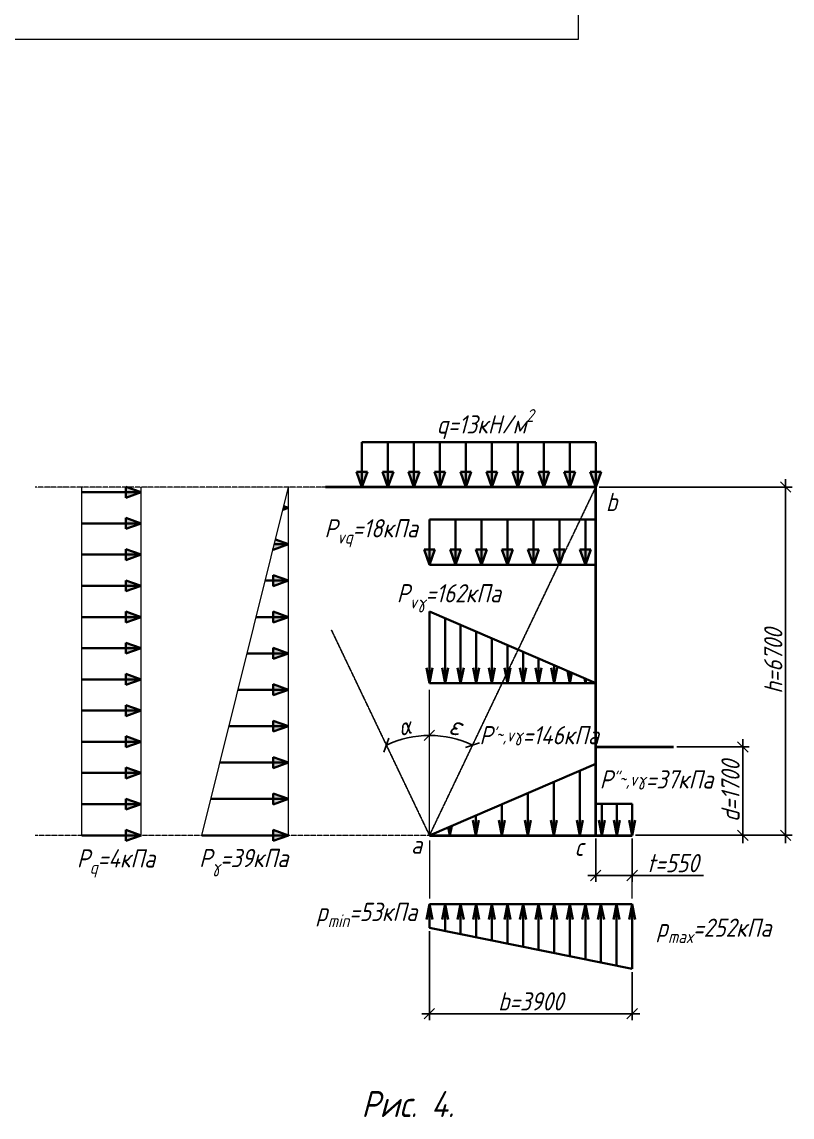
# Model space of a CAD drawing. Header units: millimetres. Extents: x -1004 to 900128, y -352756 to 107728.
# Drawn here: x 50529 to 65350, y -542 to 20527 of the extents above; entities that cross this region are included whole.
import ezdxf

# ---------------------------------------------------------------- set-up
doc = ezdxf.new("R2010")
doc.units = ezdxf.units.MM
doc.linetypes.add('ACAD_ISO02W100', pattern=[15, 12, -3])
doc.linetypes.add('ACAD_ISO04W100', pattern=[30, 24, -3, 0, -3])
for name, color, linetype, lineweight in [('axles', 152, 'ACAD_ISO04W100', 20), ('basic', 95, 'Continuous', 30), ('hatch', 117, 'ACAD_ISO02W100', 25), ('size', 45, 'Continuous', 20), ('text', 13, 'Continuous', 20), ('thick', 42, 'Continuous', 35), ('thin', 153, 'Continuous', 18)]:
    doc.layers.add(name, color=color, linetype=linetype, lineweight=lineweight)
doc.styles.add('Structures', font='isocpeur.ttf', dxfattribs={"width": 0.85, "oblique": 15})
doc.styles.add('structures 5', font='isocpeur.ttf', dxfattribs={"width": 0.85, "oblique": 15, "height": 5})
doc.dimstyles.new('structures 3.5', dxfattribs={"dimtxt": 3.5, "dimasz": 2, "dimexe": 1.25, "dimexo": 0.625, "dimtad": 1, "dimtxsty": 'Structures', "dimblk": 'OBLIQUE', "dimcen": 2.5, "dimdle": 1.5, "dimadec": 0, "dimazin": 0, "dimtfac": 1, "dimtmove": 0, "dimatfit": 3, "dimfxl": 1, "dimarcsym": 0})

# ---------------------------------------------------------------- blocks, each defined once
blk = doc.blocks.new('_Oblique')
at = {"color": 0, "linetype": 'ByBlock', "lineweight": -2}
blk.add_line((-0.5, -0.5), (0.5, 0.5), dxfattribs=at)
blk = doc.blocks.new('*D45')
at = {"layer": 'Defpoints', "color": 0, "transparency": 16777216}
for p in [(63067, 6579), (62272, 4879), (64402, 4879)]:
    blk.add_point(p, dxfattribs=at)
at = {"layer": 'size', "color": 0, "lineweight": -2, "transparency": 16777216}
for p, q in [((63130, 6579), (64527, 6579)), ((64402, 6729), (64402, 4729)), ((62335, 4879), (64527, 4879))]:
    blk.add_line(p, q, dxfattribs=at)
at = {"layer": 'size', "color": 0, "lineweight": -2, "transparency": 16777216, "xscale": 200, "yscale": 200, "zscale": 200}
for p, rotation in [((64402, 6579), 90), ((64402, 4879), 270)]:
    blk.add_blockref('_Oblique', p, dxfattribs=dict(at, rotation=rotation))
at = {"layer": 'size', "color": 0, "transparency": 16777216, "insert": (64165, 5729), "char_height": 350, "attachment_point": 5, "rotation": 90, "style": 'Structures'}
blk.add_mtext('d=1700', dxfattribs=at)
blk = doc.blocks.new('*D46')
at = {"layer": 'Defpoints', "color": 0, "transparency": 16777216}
for p in [(61572, 4879), (62272, 4879), (62272, 4106)]:
    blk.add_point(p, dxfattribs=at)
at = {"layer": 'size', "color": 0, "lineweight": -2, "transparency": 16777216}
for p, q in [((61572, 4816), (61572, 3981)), ((62272, 4816), (62272, 3981)), ((61422, 4106), (62272, 4106)), ((62272, 4106), (63643, 4106))]:
    blk.add_line(p, q, dxfattribs=at)
at = {"layer": 'size', "color": 0, "lineweight": -2, "transparency": 16777216, "xscale": 200, "yscale": 200, "zscale": 200, "rotation": 180}
blk.add_blockref('_Oblique', (61572, 4106), dxfattribs=at)
at = {"layer": 'size', "color": 0, "lineweight": -2, "transparency": 16777216, "xscale": 200, "yscale": 200, "zscale": 200}
blk.add_blockref('_Oblique', (62272, 4106), dxfattribs=at)
at = {"layer": 'size', "color": 0, "transparency": 16777216, "insert": (63057, 4344), "char_height": 350, "attachment_point": 5, "style": 'Structures'}
blk.add_mtext('t=550', dxfattribs=at)
blk = doc.blocks.new('*D47')
at = {"layer": 'Defpoints', "color": 0, "transparency": 16777216}
for p in [(61572, 11579), (65225, 11579), (62272, 4879)]:
    blk.add_point(p, dxfattribs=at)
at = {"layer": 'size', "color": 0, "lineweight": -2, "transparency": 16777216}
for p, q in [((65225, 4729), (65225, 11729)), ((61635, 11579), (65350, 11579)), ((62335, 4879), (65350, 4879))]:
    blk.add_line(p, q, dxfattribs=at)
at = {"layer": 'size', "color": 0, "lineweight": -2, "transparency": 16777216, "xscale": 200, "yscale": 200, "zscale": 200}
for p, rotation in [((65225, 11579), 90), ((65225, 4879), 270)]:
    blk.add_blockref('_Oblique', p, dxfattribs=dict(at, rotation=rotation))
at = {"layer": 'size', "color": 0, "transparency": 16777216, "insert": (64988, 8229), "char_height": 350, "attachment_point": 5, "rotation": 90, "style": 'Structures'}
blk.add_mtext('h=6700', dxfattribs=at)
blk = doc.blocks.new('*D48')
at = {"layer": 'Defpoints', "color": 0, "transparency": 16777216}
for p in [(61572, 11579), (58372, 7680), (58656, 6779), (58372, 4879), (58372, 4879)]:
    blk.add_point(p, dxfattribs=at)
at = {"layer": 'size', "color": 0, "lineweight": -2, "transparency": 16777216}
blk.add_arc((58372, 4879), 1922, 64.4703, 90, dxfattribs=at)
at = {"layer": 'size', "color": 0, "lineweight": -2, "transparency": 16777216, "xscale": 200, "yscale": 200, "zscale": 200}
for p, rotation in [((58372, 6800), 179.9999999999999), ((59200, 6613), 334.4703020094669)]:
    blk.add_blockref('_Oblique', p, dxfattribs=dict(at, rotation=rotation))
at = {"layer": 'size', "color": 0, "transparency": 16777216, "insert": (58875, 6993), "char_height": 350, "attachment_point": 5, "rotation": 346.6245, "style": 'Structures'}
blk.add_mtext('{\\H1.08333x;ε}', dxfattribs=at)
blk = doc.blocks.new('*D49')
at = {"layer": 'Defpoints', "color": 0, "transparency": 16777216}
for p in [(55172, 11579), (58372, 11329), (58088, 6779), (58372, 4879), (58372, 4879)]:
    blk.add_point(p, dxfattribs=at)
at = {"layer": 'size', "color": 0, "lineweight": -2, "transparency": 16777216}
blk.add_arc((58372, 4879), 1922, 90, 115.5297, dxfattribs=at)
at = {"layer": 'size', "color": 0, "lineweight": -2, "transparency": 16777216, "xscale": 200, "yscale": 200, "zscale": 200, "rotation": 205.5296979905331}
blk.add_blockref('_Oblique', (57544, 6613), dxfattribs=at)
at = {"layer": 'size', "color": 0, "lineweight": -2, "transparency": 16777216, "xscale": 200, "yscale": 200, "zscale": 200}
blk.add_blockref('_Oblique', (58372, 6800), dxfattribs=at)
at = {"layer": 'size', "color": 0, "transparency": 16777216, "insert": (57897, 6977), "char_height": 350, "width": 756.43, "attachment_point": 5, "rotation": 12.7648, "style": 'Structures'}
blk.add_mtext('{\\H0.95833x;α}', dxfattribs=at)
blk = doc.blocks.new('*D50')
at = {"layer": 'Defpoints', "color": 0, "transparency": 16777216}
for p in [(58372, 3099), (62272, 2310), (62272, 1447)]:
    blk.add_point(p, dxfattribs=at)
at = {"layer": 'size', "color": 0, "lineweight": -2, "transparency": 16777216}
for p, q in [((58372, 3037), (58372, 1322)), ((62272, 2247), (62272, 1322)), ((58222, 1447), (62422, 1447))]:
    blk.add_line(p, q, dxfattribs=at)
at = {"layer": 'size', "color": 0, "lineweight": -2, "transparency": 16777216, "xscale": 200, "yscale": 200, "zscale": 200, "rotation": 180}
blk.add_blockref('_Oblique', (58372, 1447), dxfattribs=at)
at = {"layer": 'size', "color": 0, "lineweight": -2, "transparency": 16777216, "xscale": 200, "yscale": 200, "zscale": 200}
blk.add_blockref('_Oblique', (62272, 1447), dxfattribs=at)
at = {"layer": 'size', "color": 0, "transparency": 16777216, "insert": (60322, 1684), "char_height": 350, "attachment_point": 5, "style": 'Structures'}
blk.add_mtext('b=3900', dxfattribs=at)

msp = doc.modelspace()

# ---------------------------------------------------------------- hatches: boundary and pattern name
at = {"layer": 'basic'}
h = msp.add_hatch(color=256, dxfattribs=at)
h.dxf.hatch_style = 1
h.paths.add_polyline_path([(56967.156, 11873.209), (57072.081, 11578.552), (57072.081, 11873.209)])
h.paths.add_polyline_path([(57072.081, 11873.209), (57072.081, 11578.552), (57177.006, 11873.209)])
h = msp.add_hatch(color=256, dxfattribs=at)
h.dxf.hatch_style = 1
h.paths.add_polyline_path([(57467.156, 11873.209), (57572.081, 11578.552), (57572.081, 11873.209)])
h.paths.add_polyline_path([(57572.081, 11873.209), (57572.081, 11578.552), (57677.006, 11873.209)])
h = msp.add_hatch(color=256, dxfattribs=at)
h.dxf.hatch_style = 1
h.paths.add_polyline_path([(57967.156, 11873.209), (58072.081, 11578.552), (58072.081, 11873.209)])
h.paths.add_polyline_path([(58072.081, 11873.209), (58072.081, 11578.552), (58177.006, 11873.209)])
h = msp.add_hatch(color=256, dxfattribs=at)
h.dxf.hatch_style = 1
h.paths.add_polyline_path([(58467.156, 11873.209), (58572.081, 11578.552), (58572.081, 11873.209)])
h.paths.add_polyline_path([(58572.081, 11873.209), (58572.081, 11578.552), (58677.006, 11873.209)])
h = msp.add_hatch(color=256, dxfattribs=at)
h.dxf.hatch_style = 1
h.paths.add_polyline_path([(58967.156, 11873.209), (59072.081, 11578.552), (59072.081, 11873.209)])
h.paths.add_polyline_path([(59072.081, 11873.209), (59072.081, 11578.552), (59177.006, 11873.209)])
h = msp.add_hatch(color=256, dxfattribs=at)
h.dxf.hatch_style = 1
h.paths.add_polyline_path([(59467.156, 11873.209), (59572.081, 11578.552), (59572.081, 11873.209)])
h.paths.add_polyline_path([(59572.081, 11873.209), (59572.081, 11578.552), (59677.006, 11873.209)])
h = msp.add_hatch(color=256, dxfattribs=at)
h.dxf.hatch_style = 1
h.paths.add_polyline_path([(59967.156, 11873.209), (60072.081, 11578.552), (60072.081, 11873.209)])
h.paths.add_polyline_path([(60072.081, 11873.209), (60072.081, 11578.552), (60177.006, 11873.209)])
h = msp.add_hatch(color=256, dxfattribs=at)
h.dxf.hatch_style = 1
h.paths.add_polyline_path([(60467.156, 11873.209), (60572.081, 11578.552), (60572.081, 11873.209)])
h.paths.add_polyline_path([(60572.081, 11873.209), (60572.081, 11578.552), (60677.006, 11873.209)])
h = msp.add_hatch(color=256, dxfattribs=at)
h.dxf.hatch_style = 1
h.paths.add_polyline_path([(60967.156, 11873.209), (61072.081, 11578.552), (61072.081, 11873.209)])
h.paths.add_polyline_path([(61072.081, 11873.209), (61072.081, 11578.552), (61177.006, 11873.209)])
h = msp.add_hatch(color=256, dxfattribs=at)
h.dxf.hatch_style = 1
h.paths.add_polyline_path([(61467.156, 11873.209), (61572.081, 11578.552), (61572.081, 11873.209)])
h.paths.add_polyline_path([(61572.081, 11873.209), (61572.081, 11578.552), (61677.006, 11873.209)])
h = msp.add_hatch(color=256, dxfattribs=at)
h.dxf.hatch_style = 1
h.paths.add_polyline_path([(52527.1, 11583.477), (52821.756, 11478.552), (52527.1, 11478.552)])
h.paths.add_polyline_path([(52527.1, 11478.552), (52821.756, 11478.552), (52527.1, 11373.627)])
h = msp.add_hatch(color=256, dxfattribs=at)
h.dxf.hatch_style = 1
h.paths.add_polyline_path([(55565.753, 11211.038), (55557.689, 11178.552), (55656.982, 11178.552)])
h.paths.add_polyline_path([(55656.982, 11178.552), (55557.689, 11178.552), (55548.061, 11139.766)])
h.paths.add_polyline_path([(55656.982, 10478.552), (55383.927, 10478.552), (55371.924, 10430.199), (55396.959, 10385.96)])
h.paths.add_polyline_path([(55406.103, 10567.889), (55383.927, 10478.552), (55656.982, 10478.552)])
h.paths.add_polyline_path([(55371.924, 10430.199), (55362.325, 10391.532), (55362.325, 10373.627), (55396.959, 10385.96)])
h = msp.add_hatch(color=256, dxfattribs=at)
h.dxf.hatch_style = 1
h.paths.add_polyline_path([(52527.1, 10983.477), (52821.756, 10878.552), (52527.1, 10878.552)])
h.paths.add_polyline_path([(52527.1, 10878.552), (52821.756, 10878.552), (52527.1, 10773.627)])
h = msp.add_hatch(color=256, dxfattribs=at)
h.dxf.hatch_style = 1
h.paths.add_polyline_path([(52527.1, 10383.477), (52821.756, 10278.552), (52527.1, 10278.552)])
h.paths.add_polyline_path([(52527.1, 10278.552), (52821.756, 10278.552), (52527.1, 10173.627)])
h = msp.add_hatch(color=256, dxfattribs=at)
h.dxf.hatch_style = 1
h.paths.add_polyline_path([(58267.156, 10379.755), (58372.081, 10085.099), (58372.081, 10379.755)])
h.paths.add_polyline_path([(58372.081, 10379.755), (58372.081, 10085.099), (58477.006, 10379.755)])
h = msp.add_hatch(color=256, dxfattribs=at)
h.dxf.hatch_style = 1
h.paths.add_polyline_path([(58767.156, 10379.755), (58872.081, 10085.099), (58872.081, 10379.755)])
h.paths.add_polyline_path([(58872.081, 10379.755), (58872.081, 10085.099), (58977.006, 10379.755)])
h = msp.add_hatch(color=256, dxfattribs=at)
h.dxf.hatch_style = 1
h.paths.add_polyline_path([(59267.156, 10379.755), (59372.081, 10085.099), (59372.081, 10379.755)])
h.paths.add_polyline_path([(59372.081, 10379.755), (59372.081, 10085.099), (59477.006, 10379.755)])
h = msp.add_hatch(color=256, dxfattribs=at)
h.dxf.hatch_style = 1
h.paths.add_polyline_path([(59767.156, 10379.755), (59872.081, 10085.099), (59872.081, 10379.755)])
h.paths.add_polyline_path([(59872.081, 10379.755), (59872.081, 10085.099), (59977.006, 10379.755)])
h = msp.add_hatch(color=256, dxfattribs=at)
h.dxf.hatch_style = 1
h.paths.add_polyline_path([(60267.156, 10379.755), (60372.081, 10085.099), (60372.081, 10379.755)])
h.paths.add_polyline_path([(60372.081, 10379.755), (60372.081, 10085.099), (60477.006, 10379.755)])
h = msp.add_hatch(color=256, dxfattribs=at)
h.dxf.hatch_style = 1
h.paths.add_polyline_path([(60767.156, 10379.755), (60872.081, 10085.099), (60872.081, 10379.755)])
h.paths.add_polyline_path([(60872.081, 10379.755), (60872.081, 10085.099), (60977.006, 10379.755)])
h = msp.add_hatch(color=256, dxfattribs=at)
h.dxf.hatch_style = 1
h.paths.add_polyline_path([(61267.156, 10379.755), (61372.081, 10085.099), (61372.081, 10379.755)])
h.paths.add_polyline_path([(61372.081, 10379.755), (61372.081, 10085.099), (61477.006, 10379.755)])
h = msp.add_hatch(color=256, dxfattribs=at)
h.dxf.hatch_style = 1
h.paths.add_polyline_path([(52527.1, 9783.477), (52821.756, 9678.552), (52527.1, 9678.552)])
h.paths.add_polyline_path([(52527.1, 9678.552), (52821.756, 9678.552), (52527.1, 9573.627)])
h = msp.add_hatch(color=256, dxfattribs=at)
h.dxf.hatch_style = 1
h.paths.add_polyline_path([(55362.325, 9883.477), (55656.982, 9778.552), (55362.325, 9778.552)])
h.paths.add_polyline_path([(55362.325, 9778.552), (55656.982, 9778.552), (55362.325, 9673.627)])
h = msp.add_hatch(color=256, dxfattribs=at)
h.dxf.hatch_style = 1
h.paths.add_polyline_path([(52527.1, 9183.477), (52821.756, 9078.552), (52527.1, 9078.552)])
h.paths.add_polyline_path([(52527.1, 9078.552), (52821.756, 9078.552), (52527.1, 8973.627)])
h = msp.add_hatch(color=256, dxfattribs=at)
h.dxf.hatch_style = 1
h.paths.add_polyline_path([(55362.325, 9183.477), (55656.982, 9078.552), (55362.325, 9078.552)])
h.paths.add_polyline_path([(55362.325, 9078.552), (55656.982, 9078.552), (55362.325, 8973.627)])
h = msp.add_hatch(color=256, dxfattribs=at)
h.dxf.hatch_style = 1
h.paths.add_polyline_path([(52527.1, 8583.477), (52821.756, 8478.552), (52527.1, 8478.552)])
h.paths.add_polyline_path([(52527.1, 8478.552), (52821.756, 8478.552), (52527.1, 8373.627)])
h = msp.add_hatch(color=256, dxfattribs=at)
h.dxf.hatch_style = 1
h.paths.add_polyline_path([(55362.325, 8483.477), (55656.982, 8378.552), (55362.325, 8378.552)])
h.paths.add_polyline_path([(55362.325, 8378.552), (55656.982, 8378.552), (55362.325, 8273.627)])
h = msp.add_hatch(color=256, dxfattribs=at)
h.dxf.hatch_style = 1
h.paths.add_polyline_path([(58313.349, 8102.389), (58372.081, 8102.389), (58372.081, 7807.732)])
h.paths.add_polyline_path([(58372.081, 8102.389), (58430.813, 8102.389), (58372.081, 7807.732)])
h = msp.add_hatch(color=256, dxfattribs=at)
h.dxf.hatch_style = 1
h.paths.add_polyline_path([(58613.349, 8102.389), (58672.081, 8102.389), (58672.081, 7807.732)])
h.paths.add_polyline_path([(58672.081, 8102.389), (58730.813, 8102.389), (58672.081, 7807.732)])
h = msp.add_hatch(color=256, dxfattribs=at)
h.dxf.hatch_style = 1
h.paths.add_polyline_path([(58913.349, 8102.389), (58972.081, 8102.389), (58972.081, 7807.732)])
h.paths.add_polyline_path([(58972.081, 8102.389), (59030.813, 8102.389), (58972.081, 7807.732)])
h = msp.add_hatch(color=256, dxfattribs=at)
h.dxf.hatch_style = 1
h.paths.add_polyline_path([(59213.349, 8102.389), (59272.081, 8102.389), (59272.081, 7807.732)])
h.paths.add_polyline_path([(59272.081, 8102.389), (59330.813, 8102.389), (59272.081, 7807.732)])
h = msp.add_hatch(color=256, dxfattribs=at)
h.dxf.hatch_style = 1
h.paths.add_polyline_path([(59513.349, 8102.389), (59572.081, 8102.389), (59572.081, 7807.732)])
h.paths.add_polyline_path([(59572.081, 8102.389), (59630.813, 8102.389), (59572.081, 7807.732)])
h = msp.add_hatch(color=256, dxfattribs=at)
h.dxf.hatch_style = 1
h.paths.add_polyline_path([(59813.349, 8102.389), (59872.081, 8102.389), (59872.081, 7807.732)])
h.paths.add_polyline_path([(59872.081, 8102.389), (59930.813, 8102.389), (59872.081, 7807.732)])
h = msp.add_hatch(color=256, dxfattribs=at)
h.dxf.hatch_style = 1
h.paths.add_polyline_path([(60113.349, 8102.389), (60172.081, 8102.389), (60172.081, 7807.732)])
h.paths.add_polyline_path([(60172.081, 8102.389), (60230.813, 8102.389), (60172.081, 7807.732)])
h = msp.add_hatch(color=256, dxfattribs=at)
h.dxf.hatch_style = 1
h.paths.add_polyline_path([(60413.349, 8102.389), (60472.081, 8102.389), (60472.081, 7807.732)])
h.paths.add_polyline_path([(60472.081, 8102.389), (60530.813, 8102.389), (60472.081, 7807.732)])
h = msp.add_hatch(color=256, dxfattribs=at)
h.dxf.hatch_style = 1
h.paths.add_polyline_path([(60713.349, 8102.389), (60772.081, 8102.389), (60772.081, 7807.732)])
h.paths.add_polyline_path([(60772.081, 8102.389), (60830.813, 8102.389), (60772.081, 7807.732)])
h = msp.add_hatch(color=256, dxfattribs=at)
h.dxf.hatch_style = 1
h.paths.add_polyline_path([(61111.495, 8005.472), (61072.081, 8022.393), (61072.081, 7807.732)])
h.paths.add_polyline_path([(61072.081, 8022.393), (61025.29, 8042.482), (61072.081, 7807.732)])
h.paths.add_polyline_path([(61387.846, 7886.828), (61372.081, 7893.597), (61372.081, 7807.732)])
h.paths.add_polyline_path([(61372.081, 7893.597), (61353.364, 7901.632), (61372.081, 7807.732)])
h = msp.add_hatch(color=256, dxfattribs=at)
h.dxf.hatch_style = 1
h.paths.add_polyline_path([(52527.1, 7983.477), (52821.756, 7878.552), (52527.1, 7878.552)])
h.paths.add_polyline_path([(52527.1, 7878.552), (52821.756, 7878.552), (52527.1, 7773.627)])
h = msp.add_hatch(color=256, dxfattribs=at)
h.dxf.hatch_style = 1
h.paths.add_polyline_path([(55362.325, 7783.477), (55656.982, 7678.552), (55362.325, 7678.552)])
h.paths.add_polyline_path([(55362.325, 7678.552), (55656.982, 7678.552), (55362.325, 7573.627)])
h = msp.add_hatch(color=256, dxfattribs=at)
h.dxf.hatch_style = 1
h.paths.add_polyline_path([(52527.1, 7383.477), (52821.756, 7278.552), (52527.1, 7278.552)])
h.paths.add_polyline_path([(52527.1, 7278.552), (52821.756, 7278.552), (52527.1, 7173.627)])
h = msp.add_hatch(color=256, dxfattribs=at)
h.dxf.hatch_style = 1
h.paths.add_polyline_path([(55362.325, 7083.477), (55656.982, 6978.552), (55362.325, 6978.552)])
h.paths.add_polyline_path([(55362.325, 6978.552), (55656.982, 6978.552), (55362.325, 6873.627)])
h = msp.add_hatch(color=256, dxfattribs=at)
h.dxf.hatch_style = 1
h.paths.add_polyline_path([(52527.1, 6783.477), (52821.756, 6678.552), (52527.1, 6678.552)])
h.paths.add_polyline_path([(52527.1, 6678.552), (52821.756, 6678.552), (52527.1, 6573.627)])
h = msp.add_hatch(color=256, dxfattribs=at)
h.dxf.hatch_style = 1
h.paths.add_polyline_path([(55362.325, 6383.477), (55656.982, 6278.552), (55362.325, 6278.552)])
h.paths.add_polyline_path([(55362.325, 6278.552), (55656.982, 6278.552), (55362.325, 6173.627)])
h = msp.add_hatch(color=256, dxfattribs=at)
h.dxf.hatch_style = 1
h.paths.add_polyline_path([(52527.1, 6183.477), (52821.756, 6078.552), (52527.1, 6078.552)])
h.paths.add_polyline_path([(52527.1, 6078.552), (52821.756, 6078.552), (52527.1, 5973.627)])
h = msp.add_hatch(color=256, dxfattribs=at)
h.dxf.hatch_style = 1
h.paths.add_polyline_path([(52527.1, 5583.477), (52821.756, 5478.552), (52527.1, 5478.552)])
h.paths.add_polyline_path([(52527.1, 5478.552), (52821.756, 5478.552), (52527.1, 5373.627)])
h = msp.add_hatch(color=256, dxfattribs=at)
h.dxf.hatch_style = 1
h.paths.add_polyline_path([(55362.325, 5683.477), (55656.982, 5578.552), (55362.325, 5578.552)])
h.paths.add_polyline_path([(55362.325, 5578.552), (55656.982, 5578.552), (55362.325, 5473.627)])
h = msp.add_hatch(color=256, dxfattribs=at)
h.dxf.hatch_style = 1
h.paths.add_polyline_path([(58802.573, 5063.372), (58765.734, 5047.556), (58765.734, 4878.552)])
h.paths.add_polyline_path([(58765.734, 5047.556), (58734.703, 5034.234), (58765.734, 4878.552)])
h = msp.add_hatch(color=256, dxfattribs=at)
h.dxf.hatch_style = 1
h.paths.add_polyline_path([(59324.466, 5173.209), (59265.734, 5173.209), (59265.734, 4878.552)])
h.paths.add_polyline_path([(59265.734, 5173.209), (59207.002, 5173.209), (59265.734, 4878.552)])
h = msp.add_hatch(color=256, dxfattribs=at)
h.dxf.hatch_style = 1
h.paths.add_polyline_path([(59824.466, 5173.209), (59765.734, 5173.209), (59765.734, 4878.552)])
h.paths.add_polyline_path([(59765.734, 5173.209), (59707.002, 5173.209), (59765.734, 4878.552)])
h = msp.add_hatch(color=256, dxfattribs=at)
h.dxf.hatch_style = 1
h.paths.add_polyline_path([(60324.466, 5173.209), (60265.734, 5173.209), (60265.734, 4878.552)])
h.paths.add_polyline_path([(60265.734, 5173.209), (60207.002, 5173.209), (60265.734, 4878.552)])
h = msp.add_hatch(color=256, dxfattribs=at)
h.dxf.hatch_style = 1
h.paths.add_polyline_path([(60824.466, 5173.209), (60765.734, 5173.209), (60765.734, 4878.552)])
h.paths.add_polyline_path([(60765.734, 5173.209), (60707.002, 5173.209), (60765.734, 4878.552)])
h = msp.add_hatch(color=256, dxfattribs=at)
h.dxf.hatch_style = 1
h.paths.add_polyline_path([(61324.466, 5173.209), (61265.734, 5173.209), (61265.734, 4878.552)])
h.paths.add_polyline_path([(61265.734, 5173.209), (61207.002, 5173.209), (61265.734, 4878.552)])
h = msp.add_hatch(color=256, dxfattribs=at)
h.dxf.hatch_style = 1
h.paths.add_polyline_path([(61745.392, 5173.209), (61686.66, 5173.209), (61686.66, 4878.552)])
h.paths.add_polyline_path([(61686.66, 5173.209), (61627.928, 5173.209), (61686.66, 4878.552)])
h = msp.add_hatch(color=256, dxfattribs=at)
h.dxf.hatch_style = 1
h.paths.add_polyline_path([(62038.102, 5173.209), (61979.37, 5173.209), (61979.37, 4878.552)])
h.paths.add_polyline_path([(61979.37, 5173.209), (61920.638, 5173.209), (61979.37, 4878.552)])
h = msp.add_hatch(color=256, dxfattribs=at)
h.dxf.hatch_style = 1
h.paths.add_polyline_path([(62330.813, 5173.209), (62272.081, 5173.209), (62272.081, 4878.552)])
h.paths.add_polyline_path([(62272.081, 5173.209), (62213.349, 5173.209), (62272.081, 4878.552)])
h = msp.add_hatch(color=256, dxfattribs=at)
h.dxf.hatch_style = 1
h.paths.add_polyline_path([(52527.1, 4983.477), (52821.756, 4878.552), (52527.1, 4878.552)])
h.paths.add_polyline_path([(52527.1, 4878.552), (52821.756, 4878.552), (52527.1, 4773.627)])
h = msp.add_hatch(color=256, dxfattribs=at)
h.dxf.hatch_style = 1
h.paths.add_polyline_path([(55362.325, 4983.477), (55656.982, 4878.552), (55362.325, 4878.552)])
h.paths.add_polyline_path([(55362.325, 4878.552), (55656.982, 4878.552), (55362.325, 4773.627)])
h = msp.add_hatch(color=256, dxfattribs=at)
h.dxf.hatch_style = 1
h.paths.add_polyline_path([(58313.349, 3257.443), (58372.081, 3257.443), (58372.081, 3552.099)])
h.paths.add_polyline_path([(58372.081, 3257.443), (58430.813, 3257.443), (58372.081, 3552.099)])
h = msp.add_hatch(color=256, dxfattribs=at)
h.dxf.hatch_style = 1
h.paths.add_polyline_path([(58613.349, 3257.443), (58672.081, 3257.443), (58672.081, 3552.099)])
h.paths.add_polyline_path([(58672.081, 3257.443), (58730.813, 3257.443), (58672.081, 3552.099)])
h = msp.add_hatch(color=256, dxfattribs=at)
h.dxf.hatch_style = 1
h.paths.add_polyline_path([(58913.349, 3257.443), (58972.081, 3257.443), (58972.081, 3552.099)])
h.paths.add_polyline_path([(58972.081, 3257.443), (59030.813, 3257.443), (58972.081, 3552.099)])
h = msp.add_hatch(color=256, dxfattribs=at)
h.dxf.hatch_style = 1
h.paths.add_polyline_path([(59213.349, 3257.443), (59272.081, 3257.443), (59272.081, 3552.099)])
h.paths.add_polyline_path([(59272.081, 3257.443), (59330.813, 3257.443), (59272.081, 3552.099)])
h = msp.add_hatch(color=256, dxfattribs=at)
h.dxf.hatch_style = 1
h.paths.add_polyline_path([(59513.349, 3257.443), (59572.081, 3257.443), (59572.081, 3552.099)])
h.paths.add_polyline_path([(59572.081, 3257.443), (59630.813, 3257.443), (59572.081, 3552.099)])
h = msp.add_hatch(color=256, dxfattribs=at)
h.dxf.hatch_style = 1
h.paths.add_polyline_path([(59813.349, 3257.443), (59872.081, 3257.443), (59872.081, 3552.099)])
h.paths.add_polyline_path([(59872.081, 3257.443), (59930.813, 3257.443), (59872.081, 3552.099)])
h = msp.add_hatch(color=256, dxfattribs=at)
h.dxf.hatch_style = 1
h.paths.add_polyline_path([(60113.349, 3257.443), (60172.081, 3257.443), (60172.081, 3552.099)])
h.paths.add_polyline_path([(60172.081, 3257.443), (60230.813, 3257.443), (60172.081, 3552.099)])
h = msp.add_hatch(color=256, dxfattribs=at)
h.dxf.hatch_style = 1
h.paths.add_polyline_path([(60413.349, 3257.443), (60472.081, 3257.443), (60472.081, 3552.099)])
h.paths.add_polyline_path([(60472.081, 3257.443), (60530.813, 3257.443), (60472.081, 3552.099)])
h = msp.add_hatch(color=256, dxfattribs=at)
h.dxf.hatch_style = 1
h.paths.add_polyline_path([(60713.349, 3257.443), (60772.081, 3257.443), (60772.081, 3552.099)])
h.paths.add_polyline_path([(60772.081, 3257.443), (60830.813, 3257.443), (60772.081, 3552.099)])
h = msp.add_hatch(color=256, dxfattribs=at)
h.dxf.hatch_style = 1
h.paths.add_polyline_path([(61013.349, 3257.443), (61072.081, 3257.443), (61072.081, 3552.099)])
h.paths.add_polyline_path([(61072.081, 3257.443), (61130.813, 3257.443), (61072.081, 3552.099)])
h = msp.add_hatch(color=256, dxfattribs=at)
h.dxf.hatch_style = 1
h.paths.add_polyline_path([(61313.349, 3257.443), (61372.081, 3257.443), (61372.081, 3552.099)])
h.paths.add_polyline_path([(61372.081, 3257.443), (61430.813, 3257.443), (61372.081, 3552.099)])
h = msp.add_hatch(color=256, dxfattribs=at)
h.dxf.hatch_style = 1
h.paths.add_polyline_path([(61613.349, 3257.443), (61672.081, 3257.443), (61672.081, 3552.099)])
h.paths.add_polyline_path([(61672.081, 3257.443), (61730.813, 3257.443), (61672.081, 3552.099)])
h = msp.add_hatch(color=256, dxfattribs=at)
h.dxf.hatch_style = 1
h.paths.add_polyline_path([(61913.349, 3257.443), (61972.081, 3257.443), (61972.081, 3552.099)])
h.paths.add_polyline_path([(61972.081, 3257.443), (62030.813, 3257.443), (61972.081, 3552.099)])
h = msp.add_hatch(color=256, dxfattribs=at)
h.dxf.hatch_style = 1
h.paths.add_polyline_path([(62213.349, 3257.443), (62272.081, 3257.443), (62272.081, 3552.099)])
h.paths.add_polyline_path([(62272.081, 3257.443), (62330.813, 3257.443), (62272.081, 3552.099)])

# ---------------------------------------------------------------- linework, layer by layer
at = {"layer": 'axles', "ltscale": 0.2}
for p, q in [((56370.365, 11578.552), (50783.756, 11578.552)), ((58372.081, 4878.552), (50783.756, 4878.552))]:
    msp.add_line(p, q, dxfattribs=at)
at = {"layer": 'basic'}
for p, q in [((57072.081, 11578.552), (57072.081, 12445.085)), ((61572.081, 12445.085), (57072.081, 12445.085)), ((57572.081, 11578.552), (57572.081, 12445.085)), ((58072.081, 11578.552), (58072.081, 12445.085)), ((58572.081, 11578.552), (58572.081, 12445.085)), ((59072.081, 11578.552), (59072.081, 12445.085)), ((59572.081, 11578.552), (59572.081, 12445.085)), ((60072.081, 11578.552), (60072.081, 12445.085)), ((60572.081, 11578.552), (60572.081, 12445.085)), ((61072.081, 11578.552), (61072.081, 12445.085)), ((61572.081, 11578.552), (61572.081, 12445.085)), ((57072.081, 11578.552), (56967.156, 11873.209)), ((57177.006, 11873.209), (56967.156, 11873.209)), ((57072.081, 11578.552), (57177.006, 11873.209)), ((57572.081, 11578.552), (57467.156, 11873.209)), ((57677.006, 11873.209), (57467.156, 11873.209)), ((57572.081, 11578.552), (57677.006, 11873.209)), ((58072.081, 11578.552), (57967.156, 11873.209)), ((58177.006, 11873.209), (57967.156, 11873.209)), ((58072.081, 11578.552), (58177.006, 11873.209)), ((58572.081, 11578.552), (58467.156, 11873.209)), ((58677.006, 11873.209), (58467.156, 11873.209)), ((58572.081, 11578.552), (58677.006, 11873.209)), ((59072.081, 11578.552), (58967.156, 11873.209)), ((59177.006, 11873.209), (58967.156, 11873.209)), ((59072.081, 11578.552), (59177.006, 11873.209)), ((59572.081, 11578.552), (59467.156, 11873.209)), ((59677.006, 11873.209), (59467.156, 11873.209)), ((59572.081, 11578.552), (59677.006, 11873.209)), ((60072.081, 11578.552), (59967.156, 11873.209)), ((60177.006, 11873.209), (59967.156, 11873.209)), ((60072.081, 11578.552), (60177.006, 11873.209)), ((60572.081, 11578.552), (60467.156, 11873.209)), ((60677.006, 11873.209), (60467.156, 11873.209)), ((60572.081, 11578.552), (60677.006, 11873.209)), ((61072.081, 11578.552), (60967.156, 11873.209)), ((61177.006, 11873.209), (60967.156, 11873.209)), ((61072.081, 11578.552), (61177.006, 11873.209)), ((61572.081, 11578.552), (61467.156, 11873.209)), ((61677.006, 11873.209), (61467.156, 11873.209)), ((61572.081, 11578.552), (61677.006, 11873.209)), ((52821.756, 11478.552), (51679.889, 11478.552)), ((52821.756, 11478.552), (52527.1, 11583.477)), ((52527.1, 11373.627), (52527.1, 11583.477)), ((52821.756, 11478.552), (52527.1, 11373.627)), ((55656.982, 11178.552), (55548.061, 11139.766)), ((55656.982, 11178.552), (55557.689, 11178.552)), ((55656.982, 11178.552), (55565.753, 11211.038)), ((52821.756, 10878.552), (52527.1, 10983.477)), ((52527.1, 10773.627), (52527.1, 10983.477)), ((52821.756, 10878.552), (51679.889, 10878.552)), ((52821.756, 10878.552), (52527.1, 10773.627)), ((58372.081, 10085.099), (58372.081, 10951.632)), ((58372.081, 10951.632), (61572.081, 10951.632)), ((58872.081, 10085.099), (58872.081, 10951.632)), ((59372.081, 10085.099), (59372.081, 10951.632)), ((59872.081, 10085.099), (59872.081, 10951.632)), ((60372.081, 10085.099), (60372.081, 10951.632)), ((60872.081, 10085.099), (60872.081, 10951.632)), ((61372.081, 10085.099), (61372.081, 10951.632)), ((55656.982, 10478.552), (55406.103, 10567.889)), ((52821.756, 10278.552), (52527.1, 10383.477)), ((52527.1, 10173.627), (52527.1, 10383.477)), ((55656.982, 10478.552), (55362.325, 10373.627)), ((55362.325, 10373.627), (55362.325, 10391.532)), ((55656.982, 10478.552), (55383.927, 10478.552)), ((58372.081, 10085.099), (58267.156, 10379.755)), ((58477.006, 10379.755), (58267.156, 10379.755)), ((58372.081, 10085.099), (58477.006, 10379.755)), ((58872.081, 10085.099), (58767.156, 10379.755)), ((58977.006, 10379.755), (58767.156, 10379.755)), ((58872.081, 10085.099), (58977.006, 10379.755)), ((59372.081, 10085.099), (59267.156, 10379.755)), ((59477.006, 10379.755), (59267.156, 10379.755)), ((59372.081, 10085.099), (59477.006, 10379.755)), ((59872.081, 10085.099), (59767.156, 10379.755)), ((59977.006, 10379.755), (59767.156, 10379.755)), ((59872.081, 10085.099), (59977.006, 10379.755)), ((60372.081, 10085.099), (60267.156, 10379.755)), ((60477.006, 10379.755), (60267.156, 10379.755)), ((60372.081, 10085.099), (60477.006, 10379.755)), ((60872.081, 10085.099), (60767.156, 10379.755)), ((60977.006, 10379.755), (60767.156, 10379.755)), ((60872.081, 10085.099), (60977.006, 10379.755)), ((61372.081, 10085.099), (61267.156, 10379.755)), ((61477.006, 10379.755), (61267.156, 10379.755)), ((61372.081, 10085.099), (61477.006, 10379.755)), ((52821.756, 10278.552), (51679.889, 10278.552)), ((52821.756, 10278.552), (52527.1, 10173.627)), ((61572.081, 10085.099), (58372.081, 10085.099)), ((52821.756, 9678.552), (52527.1, 9783.477)), ((52527.1, 9573.627), (52527.1, 9783.477)), ((55656.982, 9778.552), (55210.164, 9778.552)), ((55656.982, 9778.552), (55362.325, 9883.477)), ((55362.325, 9673.627), (55362.325, 9883.477)), ((55656.982, 9778.552), (55362.325, 9673.627)), ((52821.756, 9678.552), (51679.889, 9678.552)), ((52821.756, 9678.552), (52527.1, 9573.627)), ((52821.756, 9078.552), (51679.889, 9078.552)), ((52821.756, 9078.552), (52527.1, 9183.477)), ((52527.1, 8973.627), (52527.1, 9183.477)), ((52821.756, 9078.552), (52527.1, 8973.627)), ((55656.982, 9078.552), (55036.402, 9078.552)), ((55656.982, 9078.552), (55362.325, 9183.477)), ((55362.325, 8973.627), (55362.325, 9183.477)), ((55656.982, 9078.552), (55362.325, 8973.627)), ((61572.081, 7807.732), (58372.081, 9181.563)), ((58372.081, 7807.732), (58372.081, 9181.563)), ((58672.081, 7807.732), (58672.081, 9052.766)), ((58972.081, 7807.732), (58972.081, 8923.97)), ((59272.081, 7807.732), (59272.081, 8795.173)), ((59572.081, 7807.732), (59572.081, 8666.377)), ((52821.756, 8478.552), (51679.889, 8478.552)), ((52821.756, 8478.552), (52527.1, 8583.477)), ((52527.1, 8373.627), (52527.1, 8583.477)), ((52821.756, 8478.552), (52527.1, 8373.627)), ((55656.982, 8378.552), (55362.325, 8483.477)), ((55362.325, 8273.627), (55362.325, 8483.477)), ((59872.081, 7807.732), (59872.081, 8537.58)), ((55656.982, 8378.552), (54862.64, 8378.552)), ((55656.982, 8378.552), (55362.325, 8273.627)), ((60172.081, 7807.732), (60172.081, 8408.783)), ((60472.081, 7807.732), (60472.081, 8279.987)), ((58372.081, 7807.732), (58313.349, 8102.389)), ((58372.081, 7807.732), (58430.813, 8102.389)), ((58672.081, 7807.732), (58613.349, 8102.389)), ((58672.081, 7807.732), (58730.813, 8102.389)), ((58972.081, 7807.732), (58913.349, 8102.389)), ((58972.081, 7807.732), (59030.813, 8102.389)), ((59272.081, 7807.732), (59213.349, 8102.389)), ((59272.081, 7807.732), (59330.813, 8102.389)), ((59572.081, 7807.732), (59513.349, 8102.389)), ((59572.081, 7807.732), (59630.813, 8102.389)), ((59872.081, 7807.732), (59813.349, 8102.389)), ((59872.081, 7807.732), (59930.813, 8102.389)), ((60172.081, 7807.732), (60113.349, 8102.389)), ((60172.081, 7807.732), (60230.813, 8102.389)), ((60472.081, 7807.732), (60413.349, 8102.389)), ((60472.081, 7807.732), (60530.813, 8102.389)), ((60772.081, 7807.732), (60713.349, 8102.389)), ((60772.081, 7807.732), (60772.081, 8151.19)), ((60772.081, 7807.732), (60830.813, 8102.389)), ((61072.081, 7807.732), (61025.29, 8042.482)), ((61072.081, 7807.732), (61072.081, 8022.393)), ((52821.756, 7878.552), (51679.889, 7878.552)), ((52821.756, 7878.552), (52527.1, 7983.477)), ((52527.1, 7773.627), (52527.1, 7983.477)), ((52821.756, 7878.552), (52527.1, 7773.627)), ((61572.081, 7807.732), (58372.081, 7807.732)), ((61072.081, 7807.732), (61111.495, 8005.472)), ((61372.081, 7807.732), (61353.364, 7901.632)), ((61372.081, 7807.732), (61372.081, 7893.597)), ((61372.081, 7807.732), (61387.846, 7886.828)), ((55656.982, 7678.552), (54688.877, 7678.552)), ((55656.982, 7678.552), (55362.325, 7783.477)), ((55362.325, 7573.627), (55362.325, 7783.477)), ((55656.982, 7678.552), (55362.325, 7573.627)), ((52821.756, 7278.552), (52527.1, 7383.477)), ((52527.1, 7173.627), (52527.1, 7383.477)), ((52821.756, 7278.552), (51679.889, 7278.552)), ((52821.756, 7278.552), (52527.1, 7173.627)), ((55656.982, 6978.552), (54515.115, 6978.552)), ((55656.982, 6978.552), (55362.325, 7083.477)), ((55362.325, 6873.627), (55362.325, 7083.477)), ((55656.982, 6978.552), (55362.325, 6873.627)), ((52821.756, 6678.552), (52527.1, 6783.477)), ((52527.1, 6573.627), (52527.1, 6783.477)), ((52821.756, 6678.552), (51679.889, 6678.552)), ((52821.756, 6678.552), (52527.1, 6573.627)), ((55656.982, 6278.552), (55362.325, 6383.477)), ((55362.325, 6173.627), (55362.325, 6383.477)), ((52821.756, 6078.552), (52527.1, 6183.477)), ((52527.1, 5973.627), (52527.1, 6183.477)), ((55656.982, 6278.552), (54341.352, 6278.552)), ((55656.982, 6278.552), (55362.325, 6173.627)), ((58372.081, 4878.552), (61572.081, 6252.383)), ((61265.734, 4878.552), (61265.734, 6120.861)), ((52821.756, 6078.552), (51679.889, 6078.552)), ((52821.756, 6078.552), (52527.1, 5973.627)), ((60765.734, 4878.552), (60765.734, 5906.2)), ((60265.734, 4878.552), (60265.734, 5691.539)), ((52821.756, 5478.552), (51679.889, 5478.552)), ((52821.756, 5478.552), (52527.1, 5583.477)), ((52527.1, 5373.627), (52527.1, 5583.477)), ((52821.756, 5478.552), (52527.1, 5373.627)), ((55656.982, 5578.552), (54167.59, 5578.552)), ((55656.982, 5578.552), (55362.325, 5683.477)), ((55362.325, 5473.627), (55362.325, 5683.477)), ((55656.982, 5578.552), (55362.325, 5473.627)), ((62272.081, 5486.154), (61572.081, 5486.154)), ((61686.66, 4878.552), (61686.66, 5486.154)), ((61979.37, 4878.552), (61979.37, 5486.154)), ((62272.081, 4878.552), (62272.081, 5486.154)), ((59765.734, 4878.552), (59765.734, 5476.878)), ((58765.734, 4878.552), (58802.573, 5063.372)), ((59265.734, 4878.552), (59207.002, 5173.209)), ((59265.734, 4878.552), (59265.734, 5262.217)), ((59265.734, 4878.552), (59324.466, 5173.209)), ((59765.734, 4878.552), (59707.002, 5173.209)), ((59765.734, 4878.552), (59824.466, 5173.209)), ((60265.734, 4878.552), (60207.002, 5173.209)), ((60265.734, 4878.552), (60324.466, 5173.209)), ((60765.734, 4878.552), (60707.002, 5173.209)), ((60765.734, 4878.552), (60824.466, 5173.209)), ((61265.734, 4878.552), (61207.002, 5173.209)), ((61265.734, 4878.552), (61324.466, 5173.209)), ((61686.66, 4878.552), (61627.928, 5173.209)), ((61686.66, 4878.552), (61745.392, 5173.209)), ((61979.37, 4878.552), (61920.638, 5173.209)), ((61979.37, 4878.552), (62038.102, 5173.209)), ((62272.081, 4878.552), (62213.349, 5173.209)), ((62272.081, 4878.552), (62330.813, 5173.209)), ((52821.756, 4878.552), (51679.889, 4878.552)), ((52821.756, 4878.552), (52527.1, 4983.477)), ((52527.1, 4773.627), (52527.1, 4983.477)), ((52821.756, 4878.552), (52527.1, 4773.627)), ((55656.982, 4878.552), (53993.828, 4878.552)), ((55656.982, 4878.552), (55362.325, 4983.477)), ((55362.325, 4773.627), (55362.325, 4983.477)), ((55656.982, 4878.552), (55362.325, 4773.627)), ((58765.734, 4878.552), (58734.703, 5034.234)), ((58765.734, 4878.552), (58765.734, 5047.556)), ((58372.081, 3552.099), (58313.349, 3257.443)), ((62272.081, 3552.099), (58372.081, 3552.099)), ((58372.081, 3552.099), (58372.081, 3099.409)), ((58372.081, 3552.099), (58430.813, 3257.443)), ((58672.081, 3552.099), (58613.349, 3257.443)), ((58672.081, 3552.099), (58672.081, 3038.669)), ((58672.081, 3552.099), (58730.813, 3257.443)), ((58972.081, 3552.099), (58913.349, 3257.443)), ((58972.081, 3552.099), (58972.081, 2977.929)), ((58972.081, 3552.099), (59030.813, 3257.443)), ((59272.081, 3552.099), (59213.349, 3257.443)), ((59272.081, 3552.099), (59272.081, 2917.189)), ((59272.081, 3552.099), (59330.813, 3257.443)), ((59572.081, 3552.099), (59513.349, 3257.443)), ((59572.081, 3552.099), (59572.081, 2856.449)), ((59572.081, 3552.099), (59630.813, 3257.443)), ((59872.081, 3552.099), (59813.349, 3257.443)), ((59872.081, 3552.099), (59872.081, 2795.709)), ((59872.081, 3552.099), (59930.813, 3257.443)), ((60172.081, 3552.099), (60113.349, 3257.443)), ((60172.081, 3552.099), (60172.081, 2734.969)), ((60172.081, 3552.099), (60230.813, 3257.443)), ((60472.081, 3552.099), (60413.349, 3257.443)), ((60472.081, 3552.099), (60472.081, 2674.229)), ((60472.081, 3552.099), (60530.813, 3257.443)), ((60772.081, 3552.099), (60713.349, 3257.443)), ((60772.081, 3552.099), (60772.081, 2613.489)), ((60772.081, 3552.099), (60830.813, 3257.443)), ((61072.081, 3552.099), (61013.349, 3257.443)), ((61072.081, 3552.099), (61072.081, 2552.749)), ((61072.081, 3552.099), (61130.813, 3257.443)), ((61372.081, 3552.099), (61313.349, 3257.443)), ((61372.081, 3552.099), (61372.081, 2492.01)), ((61372.081, 3552.099), (61430.813, 3257.443)), ((61672.081, 3552.099), (61613.349, 3257.443)), ((61672.081, 3552.099), (61672.081, 2431.27)), ((61672.081, 3552.099), (61730.813, 3257.443)), ((61972.081, 3552.099), (61913.349, 3257.443)), ((61972.081, 3552.099), (61972.081, 2370.53)), ((61972.081, 3552.099), (62030.813, 3257.443)), ((62272.081, 3552.099), (62213.349, 3257.443)), ((62272.081, 3552.099), (62272.081, 2309.79)), ((62272.081, 3552.099), (62330.813, 3257.443)), ((58372.081, 3099.409), (62272.081, 2309.79))]:
    msp.add_line(p, q, dxfattribs=at)
at = {"layer": 'hatch', "ltscale": 0.3}
for q in [(61572.081, 11578.552), (56486.344, 8826.814)]:
    msp.add_line((58372.081, 4878.552), q, dxfattribs=at)
at = {"layer": 'thick'}
for p, q in [((61572.081, 11578.552), (56370.365, 11578.552)), ((61572.081, 4878.552), (61572.081, 11578.552)), ((61572.081, 6578.552), (63067.403, 6578.552)), ((58372.081, 4878.552), (62272.081, 4878.552))]:
    msp.add_line(p, q, dxfattribs=at)
at = {"layer": 'thin'}
for p, q in [((61232.118, 62185.653), (61232.118, 20185.653)), ((61232.118, 20185.653), (1832.118, 20185.653)), ((51679.889, 4878.552), (51679.889, 11578.552)), ((52821.756, 4878.552), (52821.756, 11578.552)), ((53993.828, 4878.552), (55656.982, 11578.552)), ((55656.982, 4878.552), (55656.982, 11578.552)), ((58372.081, 4781.361), (58372.081, 3666.167)), ((62272.081, 3666.167), (62272.081, 4599.157))]:
    msp.add_line(p, q, dxfattribs=at)
at = {"layer": 'thin', "ltscale": 0.4}
msp.add_line((58372.081, 4878.552), (58372.081, 7679.696), dxfattribs=at)
at = {"layer": 'thin'}
for points in [[(61572.081, 11578.552), (56370.365, 11578.552)], [(61572.081, 6578.552), (63067.403, 6578.552)]]:
    msp.add_lwpolyline(points, dxfattribs=at)

# ---------------------------------------------------------------- texts
at = {"layer": 'text', "attachment_point": 5, "style": 'structures 5'}
for s, insert, char_height, width in [('\\A1;q=13кН/м{\\H0.7x;\\S2^ ;}', (59443.334, 12789.769), 350, 2511.65502), ('\\A1;b', (61876.35, 11291.583), 350, 350), ('\\A1;P{\\H0.7x;\\S^ vq;\\H1.42857x;=18кПа}', (57249.717, 10725.64), 350, 878.35728), ('\\A1;P{\\H0.7x;\\S^ vγ;\\H1.42857x;=162кПа}', (58744.516, 9476.063), 350, 878.35728), ("\\A1;P{\\H0.7x;\\S'~,vγ;\\H1.42857x;=146кПа}", (60482.376, 6767.693), 350, 878.35728), ('\\A1;P{\\H0.7x;\\S"~,vγ;\\H1.42857x;=37кПа}', (62740.534, 5917.529), 350, 878.35728), ('\\A1;a', (58123.068, 4698.62), 350, 350), ('\\A1;c', (61249.931, 4658.203), 350, 350), ('\\A1;P{\\H0.7x;\\S^ q;\\H1.42857x;=4кПа}', (52339.319, 4375.347), 350, 1905.54601), ('\\A1;P{\\H0.67083x;\\S^ γ;}=39кПа', (54797.307, 4388.682), 350, 1953.35942), ('\\A1;p{\\H0.7x;\\S^ min;}=53кПа', (57163.98, 3346.394), 350, 1724.15503), ('\\A1;p{\\H0.7x;\\S^ max;}=252кПа', (63844.978, 3041.918), 350, 1724.15503), ('Рис. 4.', (57954.035, -291.615), 500, 2515.89751)]:
    msp.add_mtext(s, dxfattribs=dict(at, insert=insert, char_height=char_height, width=width))

# ---------------------------------------------------------------- dimensions: what is measured, and where the dimension line sits
at = {"layer": 'size'}
for base, p1, p2, text, picture, middle in [((65225.274, 11578.552), (62272.081, 4878.552), (61572.081, 11578.552), 'h=<>', '*D47', (64987.774, 8228.552)), ((64402.171, 4878.552), (63067.403, 6578.552), (62272.081, 4878.552), 'd=<>', '*D45', (64164.671, 5728.552))]:
    dim = msp.add_linear_dim(base=base, p1=p1, p2=p2, angle=90, text=text, dimstyle='structures 3.5', dxfattribs=at)
    dim.commit()
    dim.dimension.update_dxf_attribs({"geometry": picture, "text_midpoint": middle})
dim = msp.add_angular_dim_2l(base=(58087.697, 6779.159), line1=((58372.081, 4878.552), (55172.081, 11578.552)), line2=((58372.081, 4878.552), (58372.081, 11328.552)), text='{\\H0.95833x;α}', dimstyle='structures 3.5', override={"dimscale": 0, "dimblk1": 'Oblique', "dimblk2": 'Oblique', "dimsah": 1}, dxfattribs=at)
dim.commit()
dim.dimension.update_dxf_attribs({"geometry": '*D49', "text_midpoint": (57896.602, 6977.339)})
dim = msp.add_angular_dim_2l(base=(58656.464, 6779.159), line1=((58372.081, 4878.552), (61572.081, 11578.552)), line2=((58372.081, 4878.552), (58372.081, 7679.696)), text='{\\H1.08333x;ε}', dimstyle='structures 3.5', override={"dimscale": 0, "dimblk1": 'Oblique', "dimblk2": 'Oblique', "dimsah": 1}, dxfattribs=at)
dim.commit()
dim.dimension.update_dxf_attribs({"geometry": '*D48', "text_midpoint": (58816.647, 6748.189), "dimtype": 162})
for base, p1, p2, text, picture, middle in [((62272.081, 4106.482), (61572.081, 4878.552), (62272.081, 4878.552), 't=550', '*D46', (63057.472, 4343.982)), ((62272.081, 1446.831), (58372.081, 3099.409), (62272.081, 2309.79), 'b=<>', '*D50', (60322.081, 1684.331))]:
    dim = msp.add_linear_dim(base=base, p1=p1, p2=p2, text=text, dimstyle='structures 3.5', dxfattribs=at)
    dim.commit()
    dim.dimension.update_dxf_attribs({"geometry": picture, "text_midpoint": middle})

doc.saveas('drawing.dxf')
